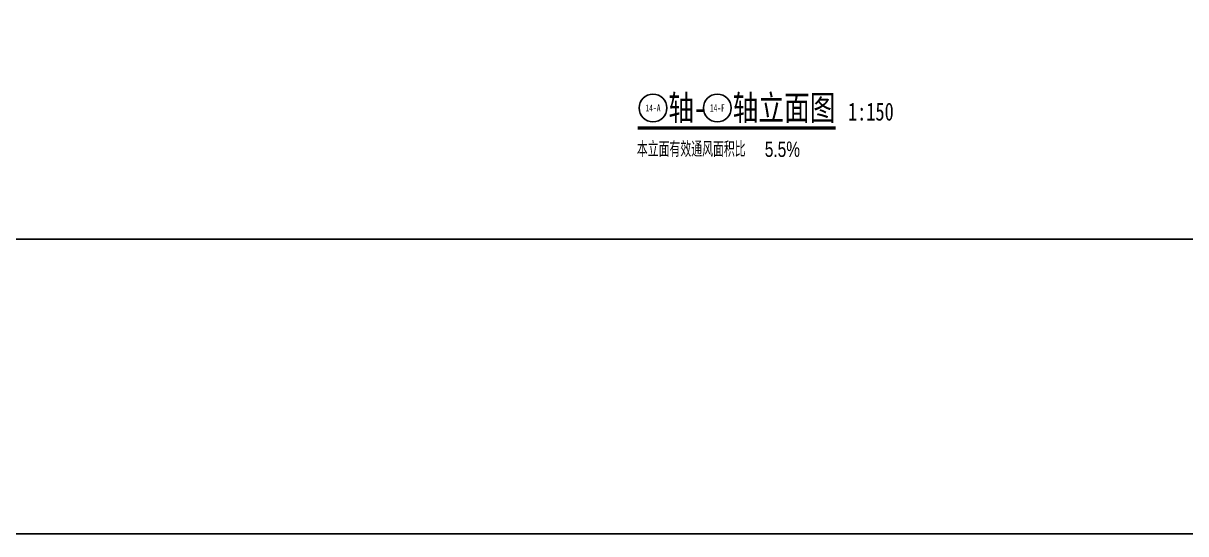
# Model space of a CAD drawing. Extents: x -483182 to 812890, y -390528 to -214858.
# Drawn here: x 143644 to 183291, y -343892 to -326478 of the extents above; entities that cross this region are included whole.
import ezdxf
from ezdxf.enums import TextEntityAlignment as Align

# ---------------------------------------------------------------- set-up
doc = ezdxf.new("R2010")
doc.units = 0
doc.header["$LTSCALE"] = 1000
doc.header["$MEASUREMENT"] = 0
for name, color, linetype in [('02-TEXT_标注', 130, 'Continuous'), ('DIM_SYMB', 3, 'Continuous'), ('建-标注-文本', 254, 'Continuous')]:
    doc.layers.add(name, color=color, linetype=linetype)
doc.layers.add('04-不打印_辅助线', color=165, linetype='Continuous', plot=False)
doc.styles.add('_TCH_LABEL', font='ros.shx', dxfattribs={"width": 0.75, "bigfont": 'jd.shx'})
doc.styles.get("Standard").update_dxf_attribs({"font": 'STXIHEI_0.TTF', "width": 0.75})

msp = doc.modelspace()

# ---------------------------------------------------------------- linework, layer by layer
msp.add_lwpolyline([(-52242.7, -343891.9), (501855.5, -343891.9), (501855.5, -214857.7), (-52242.7, -214857.7)], close=True)
at = {"layer": '04-不打印_辅助线'}
msp.add_lwpolyline([(111091, -333841.9), (222241, -333841.9), (222241, -294391.9), (111091, -294391.9)], close=True, dxfattribs=at)
at = {"layer": 'DIM_SYMB', "const_width": 105}
msp.add_lwpolyline([(164596, -330050), (171351.6, -330050)], dxfattribs=at)
at = {"layer": '建-标注-文本'}
for centre in [(165121, -329367.5), (167316.1, -329367.5)]:
    msp.add_circle(centre, 472.5, dxfattribs=at)

# ---------------------------------------------------------------- texts
at = {"layer": '02-TEXT_标注', "style": '_TCH_LABEL', "width": 0.75}
for s, height, p in [('本立面有效通风面积比', 520.93, (164570, -331037.1)), ('5.5%', 525, (168934.8, -331037.1))]:
    msp.add_text(s, height=height, dxfattribs=at).set_placement(p)
at = {"layer": '建-标注-文本', "width": 0.75}
for s, height, p in [('轴', 856.3, (165646, -329787.5)), ('轴立面图', 856.28, (167841.1, -329787.5)), ('-', 856.3, (166505.7, -329787.5)), ('1:150', 611.63, (171771.6, -329797.8))]:
    msp.add_text(s, height=height, dxfattribs=at).set_placement(p)
at = {"layer": '建-标注-文本'}
for s, height, width, p, p2 in [('14-A', 237.61, 1.195402, (164863.6, -329486.3), (165378.4, -329486.3)), ('14-F', 253.57, 1.185185, (167062.6, -329494.3), (167569.7, -329494.3))]:
    msp.add_text(s, height=height, dxfattribs=dict(at, width=width)).set_placement(p, p2, align=Align.FIT)

doc.saveas('drawing.dxf')
